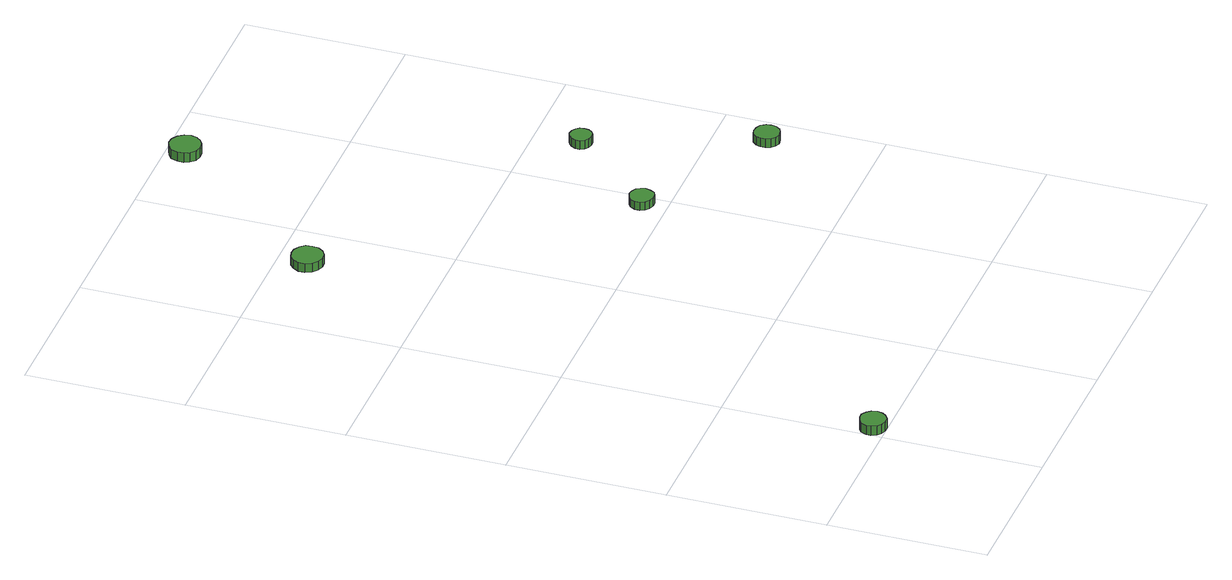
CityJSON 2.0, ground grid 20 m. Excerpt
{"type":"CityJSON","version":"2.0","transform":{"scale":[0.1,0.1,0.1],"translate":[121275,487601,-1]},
"CityObjects":{
"tree1":{"type":"SolitaryVegetationObject","attributes":{"function":"something"},"geometry":[{"type":"MultiSurface","lod":"1","boundaries":[[[0,1,2,3,4,5,6,7,8,9,10,11,12,13,14]],[[15,16,17,18,19,20,21,22,23,24,25,26,27,28,29]],[[0,29,28,1]],[[1,28,27,2]],[[2,27,26,3]],[[3,26,25,4]],[[4,25,24,5]],[[5,24,23,6]],[[6,23,22,7]],[[7,22,21,8]],[[8,21,20,9]],[[9,20,19,10]],[[10,19,18,11]],[[11,18,17,12]],[[12,17,16,13]],[[13,16,15,14]],[[14,15,29,0]]]}]},
"tree2":{"type":"SolitaryVegetationObject","attributes":{"function":"something"},"geometry":[{"type":"MultiSurface","lod":"1","boundaries":[[[30,31,32,33,34,35,36,37,38,39,40,41,42,43,44]],[[45,46,47,48,49,50,51,52,53,54,55,56,57,58,59]],[[30,59,58,31]],[[31,58,57,32]],[[32,57,56,33]],[[33,56,55,34]],[[34,55,54,35]],[[35,54,53,36]],[[36,53,52,37]],[[37,52,51,38]],[[38,51,50,39]],[[39,50,49,40]],[[40,49,48,41]],[[41,48,47,42]],[[42,47,46,43]],[[43,46,45,44]],[[44,45,59,30]]]}]},
"tree3":{"type":"SolitaryVegetationObject","attributes":{"function":"something"},"geometry":[{"type":"MultiSurface","lod":"1","boundaries":[[[60,61,62,63,64,65,66,67,68,69,70,71,72,73,74]],[[75,76,77,78,79,80,81,82,83,84,85,86,87,88,89]],[[60,89,88,61]],[[61,88,87,62]],[[62,87,86,63]],[[63,86,85,64]],[[64,85,84,65]],[[65,84,83,66]],[[66,83,82,67]],[[67,82,81,68]],[[68,81,80,69]],[[69,80,79,70]],[[70,79,78,71]],[[71,78,77,72]],[[72,77,76,73]],[[73,76,75,74]],[[74,75,89,60]]]}]},
"tree4":{"type":"SolitaryVegetationObject","attributes":{"function":"something"},"geometry":[{"type":"MultiSurface","lod":"1","boundaries":[[[90,91,92,93,94,95,96,97,98,99,100,101,102,103,104]],[[105,106,107,108,109,110,111,112,113,114,115,116,117,118,119]],[[90,119,118,91]],[[91,118,117,92]],[[92,117,116,93]],[[93,116,115,94]],[[94,115,114,95]],[[95,114,113,96]],[[96,113,112,97]],[[97,112,111,98]],[[98,111,110,99]],[[99,110,109,100]],[[100,109,108,101]],[[101,108,107,102]],[[102,107,106,103]],[[103,106,105,104]],[[104,105,119,90]]]}]},
"tree5":{"type":"SolitaryVegetationObject","attributes":{"function":"something"},"geometry":[{"type":"MultiSurface","lod":"1","boundaries":[[[120,121,122,123,124,125,126,127,128,129,130,131,132,133,134]],[[135,136,137,138,139,140,141,142,143,144,145,146,147,148,149]],[[120,149,148,121]],[[121,148,147,122]],[[122,147,146,123]],[[123,146,145,124]],[[124,145,144,125]],[[125,144,143,126]],[[126,143,142,127]],[[127,142,141,128]],[[128,141,140,129]],[[129,140,139,130]],[[130,139,138,131]],[[131,138,137,132]],[[132,137,136,133]],[[133,136,135,134]],[[134,135,149,120]]]}]},
"tree6":{"type":"SolitaryVegetationObject","attributes":{"function":"something"},"geometry":[{"type":"MultiSurface","lod":"1","boundaries":[[[150,151,152,153,154,155,156,157,158,159,160,161,162,163,164]],[[165,166,167,168,169,170,171,172,173,174,175,176,177,178,179]],[[150,179,178,151]],[[151,178,177,152]],[[152,177,176,153]],[[153,176,175,154]],[[154,175,174,155]],[[155,174,173,156]],[[156,173,172,157]],[[157,172,171,158]],[[158,171,170,159]],[[159,170,169,160]],[[160,169,168,161]],[[161,168,167,162]],[[162,167,166,163]],[[163,166,165,164]],[[164,165,179,150]]]}]}
},
"vertices":[
[34,17,19],[32,24,19],[28,29,19],[22,33,19],[15,33,19],[9,31,19],[4,27,19],[1,20,19],[1,14,19],[4,7,19],[9,3,19],[15,1,19],[22,1,19],[28,5,19],[32,10,19],[32,10,6],[28,5,6],[22,1,6],[15,1,6],[9,3,6],[4,7,6],[1,14,6],[1,20,6],[4,27,6],[9,31,6],[15,33,6],[22,33,6],[28,29,6],[32,24,6],[34,17,6],
[152,762,21],[151,770,21],[146,776,21],[139,780,21],[131,781,21],[123,779,21],[117,773,21],[113,766,21],[113,758,21],[117,750,21],[123,745,21],[131,742,21],[139,743,21],[146,747,21],[151,754,21],[151,754,9],[146,747,9],[139,743,9],[131,742,9],[123,745,9],[117,750,9],[113,758,9],[113,766,9],[117,773,9],[123,779,9],[131,781,9],[139,780,9],[146,776,9],[151,770,9],[152,762,9],
[402,432,18],[400,438,18],[397,443,18],[391,446,18],[385,447,18],[379,445,18],[374,441,18],[371,435,18],[371,429,18],[374,423,18],[379,419,18],[385,417,18],[391,417,18],[397,420,18],[400,426,18],[400,426,7],[397,420,7],[391,417,7],[385,417,7],[379,419,7],[374,423,7],[371,429,7],[371,435,7],[374,441,7],[379,445,7],[385,447,7],[391,446,7],[397,443,7],[400,438,7],[402,432,7],
[335,976,19],[333,984,19],[328,991,19],[321,995,19],[313,996,19],[305,993,19],[299,988,19],[296,980,19],[296,972,19],[299,965,19],[305,959,19],[313,957,19],[321,958,19],[328,962,19],[333,968,19],[333,968,6],[328,962,6],[321,958,6],[313,957,6],[305,959,6],[299,965,6],[296,972,6],[296,980,6],[299,988,6],[305,993,6],[313,996,6],[321,995,6],[328,991,6],[333,984,6],[335,976,6],
[498,541,20],[497,547,20],[494,551,20],[489,554,20],[483,555,20],[478,553,20],[474,549,20],[471,544,20],[471,538,20],[474,533,20],[478,529,20],[483,528,20],[489,528,20],[494,531,20],[497,536,20],[497,536,8],[494,531,8],[489,528,8],[483,528,8],[478,529,8],[474,533,8],[471,538,8],[471,544,8],[474,549,8],[478,553,8],[483,555,8],[489,554,8],[494,551,8],[497,547,8],[498,541,8],
[578,336,19],[577,342,19],[573,348,19],[567,351,19],[560,352,19],[554,350,19],[549,345,19],[547,339,19],[547,333,19],[549,327,19],[554,322,19],[560,320,19],[567,321,19],[573,324,19],[577,330,19],[577,330,7],[573,324,7],[567,321,7],[560,320,7],[554,322,7],[549,327,7],[547,333,7],[547,339,7],[549,345,7],[554,350,7],[560,352,7],[567,351,7],[573,348,7],[577,342,7],[578,336,7]
]}
